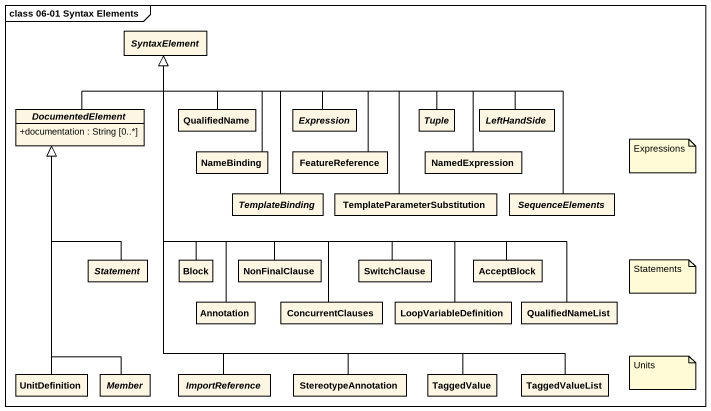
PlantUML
@startuml
mainframe class 06-01 Syntax Elements
hide circle
hide empty members
skinparam classAttributeIconSize 0
abstract class SyntaxElement
abstract class DocumentedElement {
  +documentation : String [0..*]
}
class QualifiedName
abstract class Expression
abstract class Tuple
abstract class LeftHandSide
class NameBinding
class FeatureReference
class NamedExpression
abstract class TemplateBinding
class "TemplateParameterSubstitution" as TemplateParameterSubstitutio
abstract class SequenceElements
abstract class Statement
class Block
class NonFinalClause
class SwitchClause
class AcceptBlock
class "Annotation" as Annotation_
class ConcurrentClauses
class LoopVariableDefinition
class QualifiedNameList
class UnitDefinition
abstract class Member
abstract class ImportReference
class StereotypeAnnotation
class TaggedValue
class TaggedValueList
DocumentedElement -up-|> SyntaxElement
QualifiedName -up-|> SyntaxElement
Expression -left-|> SyntaxElement
Tuple -left-|> SyntaxElement
LeftHandSide -left-|> SyntaxElement
NameBinding -up-|> SyntaxElement
FeatureReference -up-|> SyntaxElement
NamedExpression -left-|> SyntaxElement
TemplateBinding -up-|> SyntaxElement
TemplateParameterSubstitutio -up-|> SyntaxElement
SequenceElements -left-|> SyntaxElement
Statement -up-|> DocumentedElement
Block -up-|> SyntaxElement
NonFinalClause -up-|> SyntaxElement
SwitchClause -up-|> SyntaxElement
AcceptBlock -up-|> SyntaxElement
Annotation_ -up-|> SyntaxElement
ConcurrentClauses -up-|> SyntaxElement
LoopVariableDefinition -up-|> SyntaxElement
QualifiedNameList -up-|> SyntaxElement
UnitDefinition -up-|> DocumentedElement
Member -up-|> DocumentedElement
ImportReference -up-|> SyntaxElement
StereotypeAnnotation -up-|> SyntaxElement
TaggedValue -up-|> SyntaxElement
TaggedValueList -up-|> SyntaxElement
note as N1
  Expressions
end note
note as N2
  Statements
end note
note as N3
  Units
end note
@enduml
